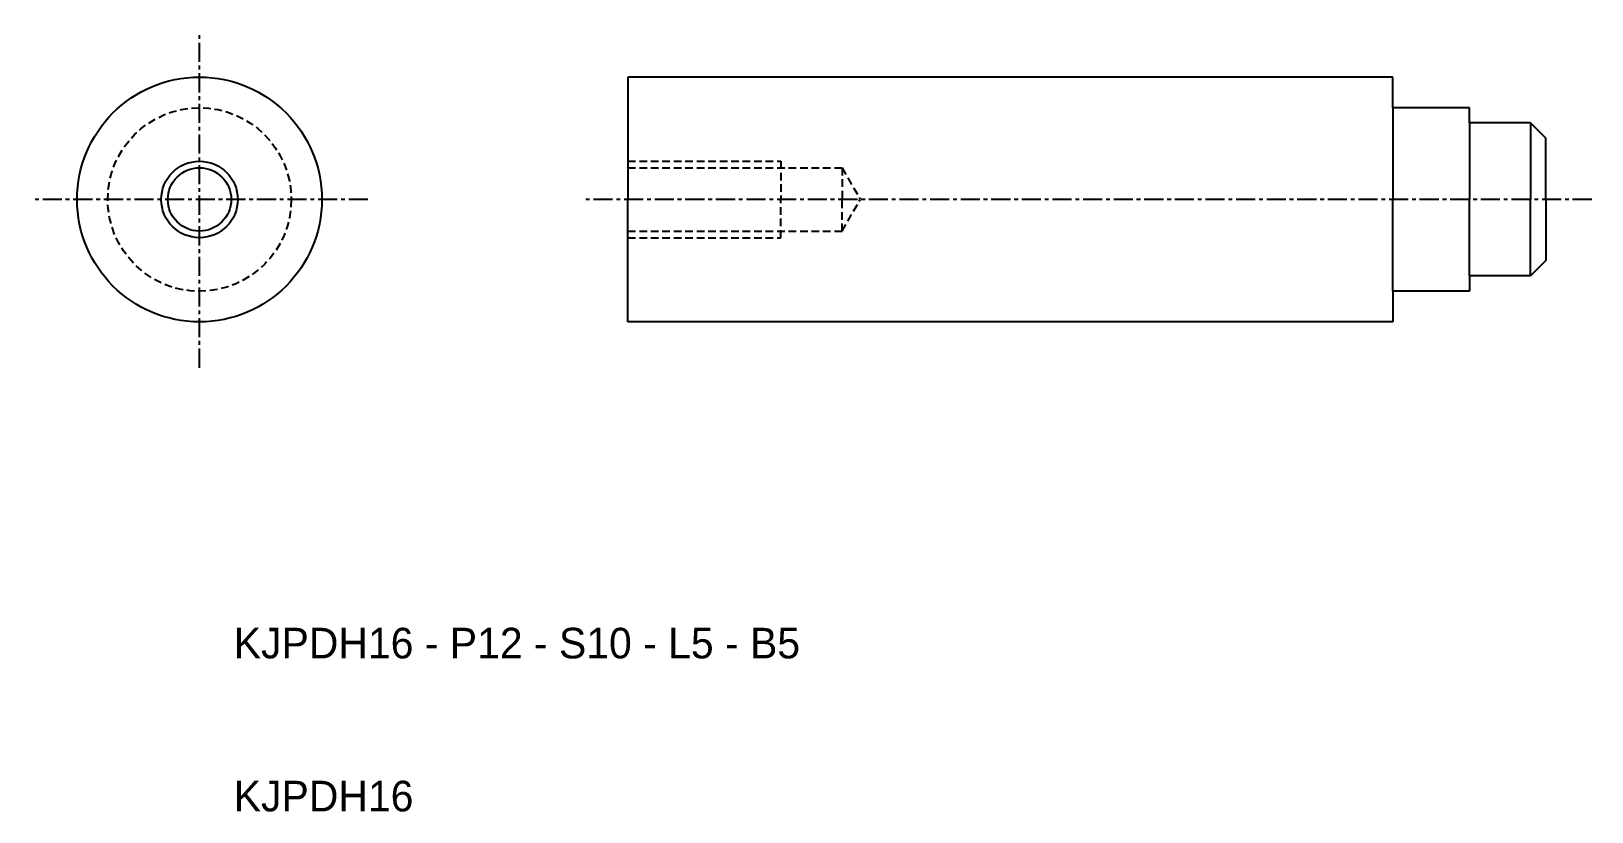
# Model space of a CAD drawing. Extents: x -39 to 63, y 10 to 61.
import ezdxf

# ---------------------------------------------------------------- set-up
doc = ezdxf.new("R2010")
doc.units = 0
doc.linetypes.add('CENTER', pattern=[2, 1.25, -0.25, 0.25, -0.25])
doc.linetypes.add('DASHED', pattern=[0.75, 0.5, -0.25])
doc.layers.get('0').update_dxf_attribs({"linetype": 'CONTINUOUS'})
doc.layers.add('CENTER', color=1, linetype='CENTER')

msp = doc.modelspace()

# ---------------------------------------------------------------- linework, layer by layer
at = {"color": 7, "linetype": 'CONTINUOUS'}
for p, q in [((50, 58), (0, 58)), ((0, 58), (0, 50)), ((50, 56), (50, 58)), ((50, 56), (50, 50)), ((55, 56), (50, 56)), ((55, 55), (55, 56)), ((59, 55), (55, 55)), ((55, 55), (55, 50)), ((59, 55), (59, 50)), ((59, 55), (60, 54)), ((60, 50), (60, 54)), ((0, 42), (0, 50)), ((50, 44), (50, 50)), ((55, 45), (55, 50)), ((59, 45), (59, 50)), ((60, 50), (60, 46)), ((60, 46), (59, 45)), ((55, 45), (55, 44)), ((59, 45), (55, 45)), ((55, 44), (50, 44)), ((50, 44), (50, 42)), ((50, 42), (0, 42))]:
    msp.add_line(p, q, dxfattribs=at)
at = {"color": 3, "linetype": 'DASHED'}
for p, q in [((0, 52.5), (10, 52.5)), ((0, 52.07), (14, 52.07)), ((10, 52.5), (10, 50)), ((14, 52.07), (14, 50)), ((14, 52.07), (15.19, 50)), ((10, 47.5), (10, 50)), ((14, 47.93), (15.19, 50)), ((14, 47.93), (14, 50)), ((0, 47.93), (14, 47.93)), ((0, 47.5), (10, 47.5))]:
    msp.add_line(p, q, dxfattribs=at)
at = {"color": 7, "linetype": 'CONTINUOUS'}
for radius in [8, 2.07]:
    msp.add_circle((-28, 50), radius, dxfattribs=at)
at = {"color": 3, "linetype": 'DASHED'}
msp.add_circle((-28, 50), 6, dxfattribs=at)
at = {"color": 3, "linetype": 'CONTINUOUS'}
msp.add_circle((-28, 50), 2.5, dxfattribs=at)
at = {"layer": 'CENTER', "color": 1, "linetype": 'CENTER'}
for p, q in [((-28, 39), (-28, 61)), ((-17, 50), (-39, 50)), ((63, 50), (-3, 50))]:
    msp.add_line(p, q, dxfattribs=at)

# ---------------------------------------------------------------- texts
at = {"color": 7, "linetype": 'CONTINUOUS'}
for s, p in [('KJPDH16 - P12 - S10 - L5 - B5', (-25.76, 20)), ('KJPDH16', (-25.76, 10))]:
    msp.add_text(s, height=2, dxfattribs=at).set_placement(p)

doc.saveas('drawing.dxf')
